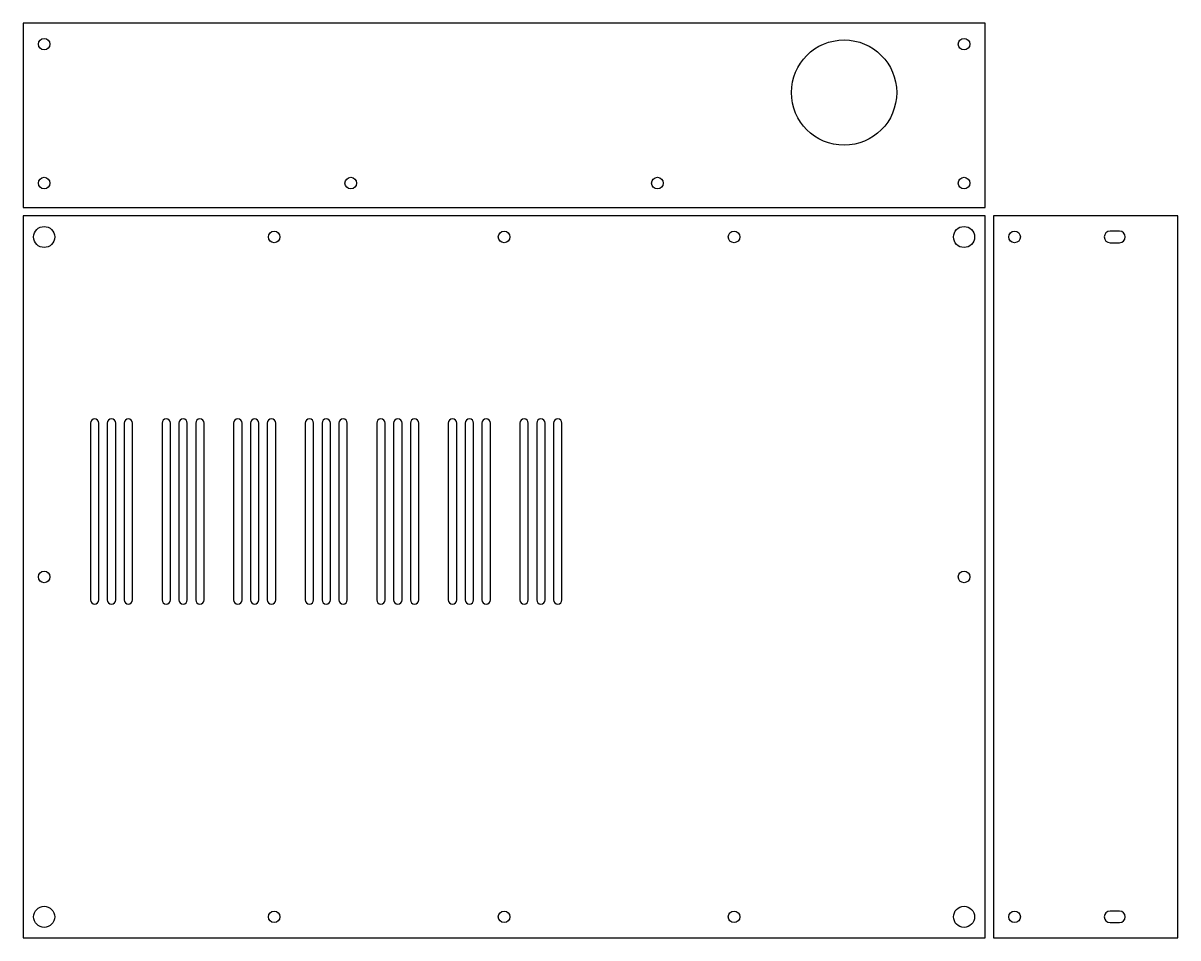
# Model space of a CAD drawing. Header units: millimetres. Extents: x 4 to 553, y 4 to 438.
import ezdxf

# ---------------------------------------------------------------- set-up
doc = ezdxf.new("R2010")
doc.units = ezdxf.units.MM

msp = doc.modelspace()

# ---------------------------------------------------------------- linework, layer by layer
at = {"layer": 'CUT'}
for points in [[(4, 350.9), (461, 350.9), (461, 438.4875), (4, 438.4875)], [(4, 4), (461, 4), (461, 346.9), (4, 346.9)], [(552.5875, 4), (552.5875, 346.9), (465, 346.9), (465, 4)]]:
    msp.add_lwpolyline(points, close=True, dxfattribs=at)
for points in [[(524.8375, 339.65), (520.3375, 339.65, 1), (520.3375, 334.15), (524.8375, 334.15, 1)], [(40, 164.5), (40, 248.5, 1), (36, 248.5), (36, 164.5, 1)], [(48, 164.5), (48, 248.5, 1), (44, 248.5), (44, 164.5, 1)], [(56, 164.5), (56, 248.5, 1), (52, 248.5), (52, 164.5, 1)], [(74, 164.5), (74, 248.5, 1), (70, 248.5), (70, 164.5, 1)], [(82, 164.5), (82, 248.5, 1), (78, 248.5), (78, 164.5, 1)], [(90, 164.5), (90, 248.5, 1), (86, 248.5), (86, 164.5, 1)], [(108, 164.5), (108, 248.5, 1), (104, 248.5), (104, 164.5, 1)], [(116, 164.5), (116, 248.5, 1), (112, 248.5), (112, 164.5, 1)], [(124, 164.5), (124, 248.5, 1), (120, 248.5), (120, 164.5, 1)], [(142, 164.5), (142, 248.5, 1), (138, 248.5), (138, 164.5, 1)], [(150, 164.5), (150, 248.5, 1), (146, 248.5), (146, 164.5, 1)], [(158, 164.5), (158, 248.5, 1), (154, 248.5), (154, 164.5, 1)], [(176, 164.5), (176, 248.5, 1), (172, 248.5), (172, 164.5, 1)], [(184, 164.5), (184, 248.5, 1), (180, 248.5), (180, 164.5, 1)], [(192, 164.5), (192, 248.5, 1), (188, 248.5), (188, 164.5, 1)], [(210, 164.5), (210, 248.5, 1), (206, 248.5), (206, 164.5, 1)], [(218, 164.5), (218, 248.5, 1), (214, 248.5), (214, 164.5, 1)], [(226, 164.5), (226, 248.5, 1), (222, 248.5), (222, 164.5, 1)], [(244, 164.5), (244, 248.5, 1), (240, 248.5), (240, 164.5, 1)], [(252, 164.5), (252, 248.5, 1), (248, 248.5), (248, 164.5, 1)], [(260, 164.5), (260, 248.5, 1), (256, 248.5), (256, 164.5, 1)], [(524.8375, 16.75), (520.3375, 16.75, 1), (520.3375, 11.25), (524.8375, 11.25, 1)]]:
    msp.add_lwpolyline(points, format="xyb", close=True, dxfattribs=at)
for centre, radius in [((14, 428.4875), 2.75), ((394, 405.4875), 25), ((451, 428.4875), 2.75), ((14, 362.4875), 2.75), ((159.6667, 362.4875), 2.75), ((305.3333, 362.4875), 2.75), ((451, 362.4875), 2.75), ((14, 336.9), 5), ((451, 336.9), 5), ((123.25, 336.9), 2.75), ((232.5, 336.9), 2.75), ((341.75, 336.9), 2.75), ((475, 336.9), 2.75), ((14, 175.45), 2.75), ((451, 175.45), 2.75), ((14, 14), 5), ((123.25, 14), 2.75), ((232.5, 14), 2.75), ((341.75, 14), 2.75), ((451, 14), 5), ((475, 14), 2.75)]:
    msp.add_circle(centre, radius, dxfattribs=at)

doc.saveas('drawing.dxf')
